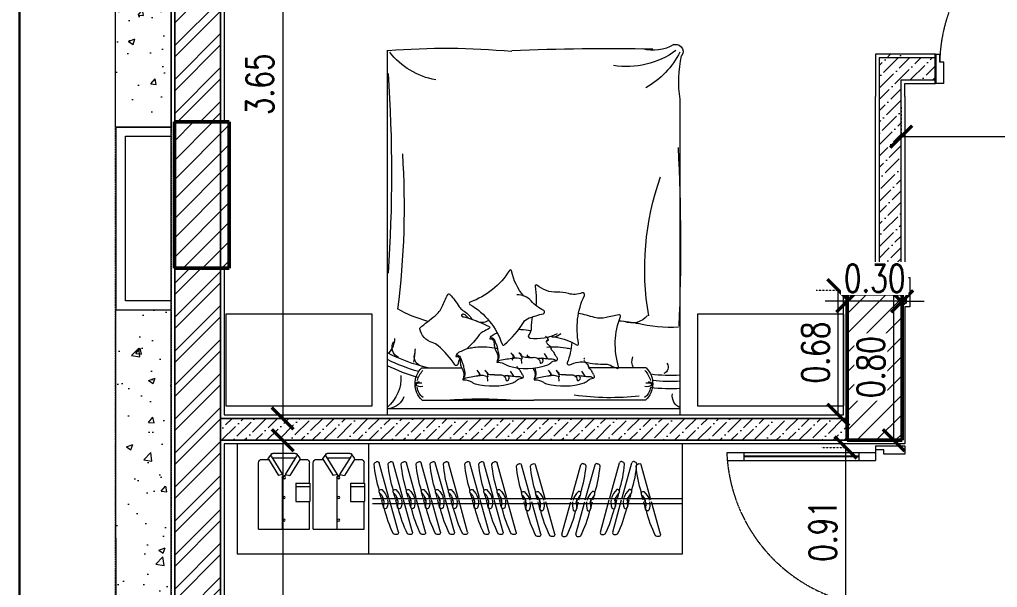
# Model space of a CAD drawing. Header units: metres. Extents: x 0 to 104350, y 982 to 43174.
# Drawn here: x 28555 to 33899, y 18371 to 21473 of the extents above; entities that cross this region are included whole.
import ezdxf
from ezdxf.xclip import XClip

# ---------------------------------------------------------------- set-up
doc = ezdxf.new("R2010")
doc.units = ezdxf.units.M
doc.header["$XCLIPFRAME"] = 2
doc.linetypes.add('DASHED2', pattern=[0.375, 0.25, -0.125])
doc.linetypes.add('DOT2', pattern=[0.125, 0, -0.125])
doc.layers.get('0').update_dxf_attribs({"lineweight": 30})
for name, color, linetype, lineweight in [('04-TYPE A-01-TYPICAL FLOOR$0$A-FURN', 8, 'Continuous', 0), ('A-ANNO-DIMS', 1, 'Continuous', 0), ('A-ANNO-HATCH', 9, 'Continuous', 9), ('A-CLNG-GRID', 2, 'Continuous', 5), ('A-DOOR', 1, 'Continuous', 5), ('A-DOOR-FRAM', 1, 'Continuous', 0), ('A-ELEV-BACK', 1, 'Continuous', 0), ('A-FLOR-OVHD', 1, 'DASHED2', 0), ('A-FURN', 8, 'Continuous', 0), ('A-WALL', 3, 'Continuous', 18), ('dimensions', 90, 'Continuous', 30), ('G-ANNO-HATCH', 8, 'Continuous', 0), ('HATCH', 8, 'Continuous', 0), ('S-COLS', 52, 'Continuous', 9)]:
    doc.layers.add(name, color=color, linetype=linetype, lineweight=lineweight)
doc.styles.add('Al-Jazi-text-100', font='romans.shx', dxfattribs={"width": 0.75, "height": 150})
doc.dimstyles.new('Al-Jazi-DIM 100', dxfattribs={"dimtxt": 150, "dimasz": 120, "dimexe": 0, "dimexo": 150, "dimgap": 50, "dimtad": 1, "dimlfac": 0.001, "dimzin": 1, "dimdsep": 46, "dimtxsty": 'Al-Jazi-text-100', "dimblk": 'ARCHTICK', "dimcen": 150, "dimclrd": 1, "dimclre": 256, "dimclrt": 2, "dimadec": 0, "dimazin": 0, "dimtfac": 1, "dimtix": 1, "dimtmove": 2, "dimatfit": 2, "dimfxl": 150, "dimtfill": 1, "dimtolj": 1, "dimlwd": 5, "dimlwe": 5, "dimarcsym": 0})
pattern_1 = [(45, (-163049.75, 35283.02), (-92.807765, 92.807765), []), (45, (-162987.88, 35283.02), (-92.807765, 92.807765), [])]
pattern_2 = [(45, (-163049.75, 35283.02), (23.201941, 85.073785), [109.375, -21.875, 0, -21.875])]
pattern_3 = [(50, (0, 0), (358.6301, -31.37607), [37.5, -412.5]), (355, (0, 0), (-69.3757, 376.0961), [30, -330]), (100.45144, (29.9, -2.6), (289.2544, 344.72), [31.8701, -350.5711]), (46.1842, (0, 100), (533.6207, -82.7596), [56.25, -618.75]), (96.63564, (44.47, 93.1), (467.331, 487.0593), [47.8052, -525.8569]), (351.18416, (0, 100), (467.331, 487.0593), [45, -495]), (21, (50, 75), (298.4535, -201.30945), [37.5, -412.5]), (326, (50, 75), (121.6577, 362.575), [30, -330]), (71.45144, (74.87, 58.22), (420.1112, 161.2656), [31.8701, -350.5711]), (37.5, (0, 0), (6.07993, 166.44693), [0, -326, 0, -335, 0, -331.25]), (7.5, (0, 0), (131.53477, 197.20586), [0, -191, 0, -318.5, 0, -126.25]), (327.5, (-111.5, 0), (266.91122, -11.27744), [0, -125, 0, -390, 0, -517.5]), (317.5, (-161.5, 0), (291.5931, 50.0525), [0, -162.5, 0, -259, 0, -367.5])]

# ---------------------------------------------------------------- blocks, each defined once
blk = doc.blocks.new('A$Cf898de4d')
for p, q in [((0, 0), (1600, 0)), ((1600, 0), (1600, -712.5)), ((0, -34.6), (1600, -34.6)), ((189.7, -79.1), (800, -79.1)), ((1410.3, -79.1), (800, -79.1)), ((544.9, -208.7), (546.3, -183.7)), ((690.1, -210), (672.4, -238.7)), ((934.3, -208.7), (935.8, -183.7)), ((1079.5, -210), (1061.8, -238.7)), ((187.1, -256.9), (404.6, -256.9)), ((1412.9, -256.9), (1101.2, -256.9)), ((731.1, -304.3), (732.5, -279.3)), ((876.2, -305.6), (858.5, -334.3)), ((1600, -712.5), (1600, -1723.3)), ((0, -786.8), (0, -1991))]:
    blk.add_line(p, q)
blk.add_lwpolyline([(0, 0), (0, -786.8)])
for points in [[(382.3, -320.7, 0.060098), (392.3, -310.7, 0.16247), (395, -303.2, -0.120018), (411, -243.5, 0.060072), (415.3, -232.8, 0.13107), (415.3, -206.1, 0.024415), (414.6, -204.2, -0.070398), (411.9, -191.7, -0.528689), (413.7, -190.3, 0.069388), (416.7, -190.8, 0.158233), (462.7, -176.8, -0.085461), (478.7, -169.4, -0.147196), (684.6, -174.7, -0.10985), (706.9, -188, 0.179095), (733.9, -199.4, 2.318897)], [(795.2, -254.2, -0.022869), (800.4, -243.5, 0.060072), (804.7, -232.8, 0.13107), (804.7, -206.1, 0.024415), (804.1, -204.2, -0.070398), (801.3, -191.7, -0.528689), (803.1, -190.3, 0.069388), (806.1, -190.8, 0.158233), (852.1, -176.8, -0.085461), (868.1, -169.4, -0.147196), (1074, -174.7, -0.10985), (1096.4, -188, 0.179095), (1123.3, -199.4, 2.318897)], [(380.7, -326.7, 0.274893), (400.8, -306.9, -0.051436), (408.7, -286, 0.086628), (414.4, -266.9, -0.040196), (419.9, -239.7, 0.184744), (416.6, -201.7, 2.554464)], [(412.4, -190.5, 0.117141), (428.3, -202.2, 0.025084), (503.4, -213.7, -0.033691)], [(488, -242.5, 0.198519), (502.3, -215, -0.826402), (505.6, -214.6, -0.095956), (506, -218, -0.242899), (497, -232, 17.523452)], [(584.7, -217.7, 0.083557), (551.2, -219.6, -0.203162), (531.7, -241.5, 0.208037), (548.7, -207.4, -0.124669), (494.4, -212.8, -0.965934)], [(609.6, -217.2, 0.46905), (647.4, -189.7, -0.420988), (651.7, -186, -0.857652), (653.5, -214.1, -0.548526)], [(636.5, -211.1, 0.099719), (653.5, -214.1, -0.102691)], [(652.8, -214.3, 0.010168), (683.5, -210.8, -0.033691), (714.4, -208.7, 0.220869), (735.9, -198.7, 0.288972)], [(801.8, -190.5, 0.117141), (817.7, -202.2, 0.025084), (892.8, -213.7, -0.033691)], [(805.6, -255.4, -0.023398), (809.3, -239.7, 0.184744), (806, -201.7, 2.554464)], [(877.4, -242.5, 0.198519), (891.7, -215, -0.826402), (895, -214.6, -0.095956), (895.4, -218, -0.242899), (886.4, -232, 17.523452)], [(974.1, -217.7, 0.083557), (940.6, -219.6, -0.203162), (921.1, -241.5, 0.208037), (938.2, -207.4, -0.124669), (883.9, -212.8, -0.965934)], [(999.1, -217.2, 0.46905), (1036.8, -189.7, -0.420988), (1041.1, -186, -0.857652), (1042.9, -214.1, -0.548526)], [(1025.9, -211.1, 0.099719), (1042.9, -214.1, -0.102691)], [(1042.3, -214.3, 0.010168), (1072.9, -210.8, -0.033691), (1103.8, -208.7, 0.220869), (1125.3, -198.7, 0.288972)], [(568.4, -416.3, 0.060098), (578.5, -406.3, 0.16247), (581.1, -398.8, -0.120018), (597.1, -339.1, 0.060072), (601.4, -328.4, 0.13107), (601.4, -301.8, 0.024415), (600.8, -299.8, -0.070398), (598, -287.4, -0.528689), (599.9, -285.9, 0.069388), (602.8, -286.4, 0.158233), (648.8, -272.4, -0.085461), (664.8, -265, -0.147196), (870.7, -270.3, -0.10985), (893.1, -283.6, 0.179095), (920, -295.1, 2.318897)], [(584.7, -217.7, 0.008229), (609.6, -217.2, -0.033691)], [(974.1, -217.7, 0.008229), (999.1, -217.2, -0.033691)], [(1007.8, -395.2, 0.069098), (982.7, -283.2, -0.658965), (994.3, -272.1, 0.049789), (1043.6, -287.5, 0.103757), (1078.2, -287.4, -0.055725), (1193.6, -275.8, 0.11866), (1218.1, -270.2, -0.016811), (1253.9, -253.9, -0.70791), (1263.4, -260.9, 0.16964), (1273.6, -536.9, -0.664036), (1264.5, -545.7, -0.023706), (1194.6, -530.7, 0.134834), (1131.5, -531.2, -0.012748), (1044.2, -553.6)], [(394.3, -307, -0.032543), (384, -274.8, 0.658965), (368.1, -272.2, -0.074753), (276.6, -376.4, -0.100988), (244.9, -393.7, 0.270711), (175.8, -468.7, 0.276825), (177.7, -474.4, 0.014937), (260.1, -540.5, -0.134834), (298.6, -590.5, 0.023706), (328.8, -655.3, 0.664036), (341.4, -657.2, 0.035987), (392.4, -589.1, -0.118631), (412.4, -569.9, 0.132738), (460.4, -521.3)], [(376.7, -327.8, -0.145733), (373.3, -320.1, -0.488583), (375.1, -318.3, 0.012138), (378.8, -318.7, 0.125673), (386.1, -317.4, 0.750706)], [(566.9, -422.3, 0.274893), (587, -402.5, -0.051436), (594.9, -381.6, 0.086628), (600.6, -362.5, -0.040196), (606, -335.3, 0.184744), (602.7, -297.3, 2.554464)], [(598.5, -286.1, 0.117141), (614.4, -297.8, 0.025084), (689.6, -309.3, -0.033691)], [(674.1, -338.1, 0.198519), (688.4, -310.6, -0.826402), (691.8, -310.2, -0.095956), (692.1, -313.6, -0.242899), (683.1, -327.7, 17.523452)], [(770.8, -313.3, 0.083557), (737.3, -315.2, -0.203162), (717.8, -337.1, 0.208037), (734.9, -303, -0.124669), (680.6, -308.4, -0.965934)], [(766.1, -327.8, -0.145733), (762.7, -320.1, -0.488583), (764.5, -318.3, 0.012138), (768.2, -318.7, 0.125673), (775.6, -317.4, 0.750706)], [(770.8, -313.3, 0.008229), (795.8, -312.8, -0.033691)], [(795.8, -312.8, 0.46905), (833.5, -285.3, -0.420988), (837.8, -281.7, -0.857652), (839.6, -309.7, -0.548526)], [(822.6, -306.7, 0.099719), (839.6, -309.7, -0.102691)], [(839, -309.9, 0.010168), (869.6, -306.4, -0.033691), (900.6, -304.3, 0.220869), (922, -294.3, 0.288972)], [(443, -527, -0.013884), (424.3, -545, -0.174178), (414.4, -549.1, -0.104076), (407.4, -548, -0.389829), (404.4, -542, -0.296089), (412.4, -535, 0.036701), (426.4, -532, 0.040547), (555.3, -482.7, 0.70791), (555.1, -470.8, 0.016811), (520.5, -452, -0.11866), (501.3, -435.9, 0.048791), (433.2, -360.4, -0.103757)], [(745.3, -648.4, 0.128392), (677.8, -785.3, -0.70791), (666.2, -787.9, 0.16964), (450.9, -615, -0.664036), (450.2, -602.3, 0.184649), (626.1, -385.1, -0.662242), (639.4, -383, -0.078539), (743.2, -504, 0.1736), (774.1, -528.6, 0.02159), (851.7, -551.6, -0.697276), (853.7, -569.3, 0.093019), (784.9, -621.3, -0.216632), (706.1, -655.2, 2.511293)], [(562.8, -423.5, -0.145733), (559.4, -415.7, -0.488583), (561.2, -413.9, 0.012138), (564.9, -414.3, 0.125673), (572.3, -413, 0.750706)], [(791, -534.3, -0.057807), (785, -474.6, 0.173425), (771.7, -435.5, -0.589988), (778.9, -418.3, -0.137312), (929.9, -443.1, -0.137312)], [(890.7, -428.3, -0.263265), (925.9, -430.1, 0.026108), (947.1, -442.1, -0.027613), (921.1, -423.5, 0.089259), (1033.6, -381.4, -0.662242), (1044.7, -389, 0.162037), (1076.1, -650.6, -0.676499), (1062.9, -664.9, 0.160513), (988.9, -661.3, -0.07473), (926.8, -668.7, 0.187721), (817, -707.8, -0.70791), (806.8, -701.7, 0.010003), (812.9, -634.9, 0.07079), (810.3, -597.3, -0.099539)]]:
    blk.add_lwpolyline(points, format="xyb")
for centre, radius, start, end in [((-131.8, -199.2), 205.1, 355.7254, 50.3695), ((-4.1, -134.2), 100.9, 21.2618, 80.7618), ((1627.1, -102.4), 70.4, 111.7599, 190.0533), ((273, -169.2), 122.7, 132.7625, 225.6072), ((239.2, -156.9), 76.6, 125.3131, 174.4628), ((507.2, 2303.9), 2390.5, 265.4722, 274.5278), ((1215.3, -1513.1), 1420.3, 83.5121, 97.8636), ((1360.8, -156.9), 76.6, 5.5372, 54.6869), ((1327, -169.2), 122.7, 314.3928, 47.2375), ((144.1, -164.4), 9.99, 314.8966, 45.1034), ((183.9, -203.2), 50.6, 78.8847, 130.2941), ((145.6, -164.1), 11.4, 302.5558, 60.5294), ((1416.1, -203.2), 50.6, 49.7059, 101.1153), ((1548.2, -1086.1), 944.8, 86.7441, 96.7638), ((1454.4, -164.1), 11.4, 119.4706, 237.4442), ((1455.9, -164.4), 9.99, 134.8966, 225.1034), ((429.9, -1139.2), 972.1, 105.6107, 116.2445), ((180.1, -121.9), 52.6, 236.8807, 278.5221), ((170.9, -159.4), 20.4, 200.8214, 282.851), ((285.4, -154.2), 126.8, 195.0275, 223.4176), ((736, -202.1), 3.37, 31.9702, 152.8183), ((720.5, -208.3), 20.5, 324.0381, 9.2357), ((727.9, -207.1), 12.9, 9.2357, 31.9702), ((1125.4, -202.1), 3.37, 31.9702, 152.8183), ((1109.9, -208.3), 20.5, 324.0381, 9.2357), ((1117.4, -207.1), 12.9, 9.2357, 31.9702), ((1314.6, -154.2), 126.8, 316.5824, 344.9725), ((1419.9, -121.9), 52.6, 261.4779, 303.1193), ((1429.1, -159.4), 20.4, 257.149, 339.1786), ((1548.2, -1126), 944.8, 86.7441, 96.0563), ((429.9, -1172.6), 972.1, 105.5094, 116.2445), ((429.9, -1172.6), 939.4, 102.896, 117.2333), ((199.6, -316.6), 53.8, 105.5894, 204.1658), ((732.1, -271.1), 24.9, 133.827, 162.6738), ((672.1, -208.6), 61.8, 313.827, 333.3824), ((829.6, -287.5), 114.4, 144.0381, 153.3824), ((1058.1, -251.3), 41.6, 312.636, 342.6738), ((1121.5, -271.1), 24.9, 133.827, 162.6738), ((1061.6, -208.6), 61.8, 313.827, 333.3824), ((1219, -287.5), 114.4, 144.0381, 153.3824), ((1398.7, -289.4), 63.1, 148.9549, 204.1316), ((1548.2, -1126), 912.1, 86.7441, 96.9097), ((1496.9, -259.1), 37.2, 324.6369, 69.2142), ((84.3, -367.2), 59.9, 114.2013, 212.3177), ((-574.5, -407.4), 726.6, 3.7494, 9.5763), ((696.8, -303.4), 13.8, 147.9187, 228.0377), ((698.6, -297.5), 15.8, 202.3673, 219.5821), ((690.3, -304.3), 5.05, 219.5821, 264.4775), ((604, -273.6), 96.6, 328.859, 335.7901), ((689.6, -312.1), 2.75, 335.7901, 84.4775), ((1015.8, -383.1), 114.4, 144.0381, 153.3824), ((922.2, -297.7), 3.37, 31.9702, 152.8183), ((906.6, -303.9), 20.5, 324.0381, 9.2357), ((914.1, -302.7), 12.9, 9.2357, 31.9702), ((1088, -297.5), 15.8, 202.3673, 219.5821), ((1133, -332.7), 69, 132.636, 147.9187), ((1079.8, -304.3), 5.05, 219.5821, 264.4775), ((-77.4, -416.8), 115.5, 0.2961, 42.6178), ((415.7, -301.7), 47, 213.846, 245.7872), ((1533.9, 2184.9), 2773.4, 245.7872, 246.4431), ((468.5, -258.8), 107.5, 246.4431, 260.5797), ((533.2, 131.4), 503.1, 260.5797, 264.0962), ((520.1, 4.4), 375.4, 264.0962, 271.2594), ((519.5, 31.4), 402.4, 271.2594, 279.376), ((459.2, 396.8), 772.7, 279.376, 280.5413), ((660.6, -307.8), 30.4, 305.0458, 328.859), ((909.5, 4.4), 375.4, 264.0962, 271.2594), ((854.8, -346.9), 41.6, 312.636, 342.6738), ((918.3, -366.7), 24.9, 133.827, 162.6738), ((858.3, -304.2), 61.8, 313.827, 333.3824), ((908.9, 31.4), 402.4, 271.2594, 279.376), ((848.6, 396.8), 772.7, 279.376, 281.5608), ((601.9, -397.3), 47, 213.846, 245.7872), ((846.8, -403.4), 30.4, 305.0458, 328.859), ((883, -399), 13.8, 147.9187, 228.0377), ((884.8, -393.1), 15.8, 202.3673, 219.5821), ((929.7, -428.3), 69, 132.636, 147.9187), ((876.5, -399.9), 5.05, 219.5821, 264.4775), ((790.1, -369.2), 96.6, 328.859, 335.7901), ((875.7, -407.7), 2.75, 335.7901, 84.4775), ((1720, 2089.3), 2773.4, 245.7872, 246.1682), ((705.6, -64.2), 402.4, 271.2594, 279.376), ((645.3, 301.2), 772.7, 279.376, 280.2851), ((1548.2, -1228.3), 752.1, 86.7441, 104.2246), ((429.9, -1260.5), 779.4, 105.5812, 118.7864), ((516.2, -565.7), 61.8, 58.0733, 121.4108), ((985.4, 1920.1), 2449.5, 276.5334, 279.1012), ((1336.5, -609.7), 108.5, 38.8684, 112.6225), ((-8870.5, -923.7), 10472.2, 357.06508, 2.41219), ((-4290.8, -1138.7), 4381.5, 356.2563, 7.3604), ((2904.4, -796.2), 1498.7, 170.1264, 199.6169), ((-8188.3, -1318.4), 8210, 356.1882, 3.8118), ((2186.3, -1823), 594.7, 170.3429, 193.3596), ((1190.4, -2184.8), 455.7, 26.5563, 60.9183), ((330.5, -2225.1), 401.3, 99.6401, 142.5206), ((1308.1, -2353.6), 451.9, 53.5585, 99.3451), ((1575.6, -1983.6), 39.6, 241.078, 35.8105), ((317.2, 1812.8), 3815.1, 265.2836, 275.4392), ((1194.1, 9758.2), 11758.9, 267.48867, 271.24451), ((1453.3, -2207.9), 217.2, 59.0443, 105.8485)]:
    blk.add_arc(centre, radius, start, end)
blk = doc.blocks.new('A$C5d208158')
at = {"layer": '04-TYPE A-01-TYPICAL FLOOR$0$A-FURN'}
blk.add_blockref('A$Cf898de4d', (-800, 0), dxfattribs=at)
blk = doc.blocks.new('Suite layout 2$0$A$C62D367FD')
at = {"color": 0}
for p, q in [((52.1, 200.3), (105.2, 391.5)), ((117.9, 398.7), (119.4, 398.2)), ((0.4, 14), (49.2, 190)), ((79.3, 184.9), (84.6, 203.9)), ((81.2, 184.4), (79.3, 184.9)), ((81.2, 184.4), (86.5, 203.4)), ((86.5, 203.4), (84.6, 203.9)), ((7.5, 1.3), (9.1, 0.9))]:
    blk.add_line(p, q, dxfattribs=at)
for centre, radius, start, end in [((-561.5, 448.4), 697.4, 342.6919, 354.8202), ((115.1, 388.7), 10.3, 74.4857, 164.4857), ((114.9, 379.6), 19.2, 17.8829, 76.3477), ((153.8, 173.6), 95.9, 130.8468, 163.9483), ((174.4, 161.1), 98.1, 136.6612, 154.524), ((95, 236.6), 10.3, 341.2987, 112.8141), ((-2571.3, 1060.3), 2800.9, 342.1187, 342.8281), ((154.2, 175.3), 95.9, 171.2136, 198.1246), ((178.4, 175.4), 98.1, 174.4474, 192.3103), ((-2638, 820.1), 2800.9, 346.1433, 346.9977), ((-557, 292.4), 651.4, 333.7916, 346.7296), ((71.4, 151.5), 10.3, 216.1573, 347.6727), ((10.3, 11.2), 10.3, 164.4857, 254.4857), ((14.8, 19.2), 19.2, 252.6238, 311.0885)]:
    blk.add_arc(centre, radius, start, end, dxfattribs=at)
blk = doc.blocks.new('Suite layout 2$0$sh')
at = {"color": 0}
for p, q in [((181012, 51157.8), (181305.9, 51157.8)), ((181012, 51157.8), (181012, 50774.5)), ((181148.1, 50856.4), (181148.1, 51158.7)), ((181305.9, 51157.8), (181305.9, 50997.2)), ((181226.8, 50891.1), (181226.8, 50997.2)), ((181226.8, 50997.2), (181308.1, 50997.2)), ((181308.1, 50891.1), (181308.1, 50997.2)), ((181226.8, 50911.6), (181308.1, 50911.6)), ((181226.8, 50891.1), (181308.1, 50891.1)), ((181305.9, 50891.1), (181305.9, 50774.5)), ((181068.7, 50754.4), (181127, 50848.4)), ((181152.9, 50842.8), (181086.7, 50736.6)), ((181152.9, 50842.8), (181127, 50848.4)), ((181152.9, 50843.7), (181152.9, 50849.6)), ((181152.9, 50842.8), (181152.9, 50843.7)), ((181158.8, 50847.7), (181166.7, 50847.7)), ((181166.7, 50842.8), (181192.6, 50848.4)), ((181166.7, 50843.7), (181166.7, 50847.7)), ((181166.7, 50842.8), (181166.7, 50843.7)), ((181166.7, 50842.8), (181233.2, 50736.4)), ((181250.7, 50754.9), (181192.6, 50848.4)), ((181031.6, 50754.9), (181069, 50754.9)), ((181086.9, 50723.1), (181068.3, 50747.3)), ((181226.1, 50747.7), (181093.5, 50747.6)), ((181223.1, 50720.2), (181093.8, 50720.2)), ((181231, 50723.1), (181249.5, 50747.3)), ((181250.7, 50754.9), (181286.3, 50754.9))]:
    blk.add_line(p, q, dxfattribs=at)
for centre in [(181159.5, 51105.5), (181159.5, 50974.9), (181160.3, 50859.9)]:
    blk.add_circle(centre, 6.49, dxfattribs=at)
for centre, radius, start, end in [((181158.8, 50857.5), 9.79, 180, 270), ((181031.6, 50774.5), 19.6, 180, 270), ((181071.9, 50750.7), 4.9, 130.9438, 224.086), ((181093.8, 50730), 9.79, 137.1921, 270), ((181223.3, 50731.3), 11.1, 268.9717, 27.1306), ((181242.4, 50752.2), 8.65, 325.1405, 17.7808), ((181286.3, 50774.5), 19.6, 270, 0)]:
    blk.add_arc(centre, radius, start, end, dxfattribs=at)
blk = doc.blocks.new('hjnhgfhgn')
at = {"layer": 'A-FLOR-OVHD'}
blk.add_lwpolyline([(101258.6, -22508.8), (101258.6, -20378.8), (97631.8, -20378.6), (97631.8, -11761.8), (99489.7, -11762.1), (99489.7, -9248.8), (101865.4, -9248.8), (101865.4, -9548.8), (99789.7, -9548.8), (99789.7, -12068.8), (97935.6, -12068.8), (97935.6, -14397.7), (97935.6, -20078.8), (101258.6, -20078.8), (101258.6, -22838.8)], dxfattribs=at)
blk = doc.blocks.new('B GF')
at = {"layer": 'A-ANNO-HATCH', "true_color": 0x939598}
h = blk.add_hatch(dxfattribs=at)
h.set_pattern_fill('AR-CONC', color=252, scale=50)
h.set_pattern_definition(pattern_3)
h.paths.add_polyline_path([(145184.2, -14397.7), (144879.8, -14397.7), (144879.8, -11762.1), (147038.3, -11762.1), (147038.3, -11860.8), (147038.3, -12068.8), (145184.2, -12068.8)])
h = blk.add_hatch(dxfattribs=at)
h.set_pattern_fill('AR-CONC', color=252, scale=50)
h.set_pattern_definition(pattern_3)
h.paths.add_polyline_path([(145184.2, -15397.7), (144879.8, -15397.7), (144879.8, -20378.8), (147507.2, -20378.8), (147507.2, -20078.8), (145184.2, -20078.8)])
at = {"layer": 'A-ELEV-BACK'}
for points in [[(145184.2, -14397.7), (144879.8, -14397.7), (144879.8, -11762.1), (147038.3, -11762.1), (147038.3, -11860.8), (147038.3, -11860.8), (147038.3, -12068.8), (145184.2, -12068.8)], [(145184.2, -15397.7), (144879.8, -15397.7), (144884.2, -20378.8), (147511.7, -20378.8), (147507.2, -20078.8), (145184.2, -20078.8)]]:
    blk.add_lwpolyline(points, close=True, dxfattribs=at)
blk = doc.blocks.new('gfbgg')
at = {"layer": 'A-ELEV-BACK'}
for points in [[(97935.6, -15397.7), (97635.6, -15397.7), (97635.6, -14397.7), (97935.6, -14397.7)], [(97935.6, -15347.7), (97685.6, -15347.7), (97685.6, -14447.7), (97935.6, -14447.7)]]:
    blk.add_lwpolyline(points, dxfattribs=at)
blk = doc.blocks.new('M_Concrete-Rectangular-Column - C4-300_800-V3-0-6-4th floor columns')
at = {"layer": 'S-COLS'}
h = blk.add_hatch(dxfattribs=at)
h.set_pattern_fill('FP_6', color=256, style=0, pattern_type=2)
h.set_pattern_definition([(224.998, (-12.304, 7.91), (0.05303116, -0.05303486), [])])
h.paths.add_polyline_path([(0.15, 0.4), (-0.15, 0.4), (-0.15, -0.4), (0.15, -0.4)])
at = {"layer": 'S-COLS', "lineweight": 50}
for p, q in [((0.15, 0.4), (-0.15, 0.4)), ((-0.15, 0.4), (-0.15, -0.4)), ((0.15, -0.4), (0.15, 0.4)), ((-0.15, -0.4), (0.15, -0.4))]:
    blk.add_line(p, q, dxfattribs=at)
blk = doc.blocks.new('Typical')
at = {"layer": 'S-COLS'}
h = blk.add_hatch(dxfattribs=at)
h.set_pattern_fill('FP_1', color=256, scale=1000, style=0, pattern_type=2)
h.set_pattern_definition([(45, (116748.97, -54336.016), (-53.033, 53.033), [])])
h.paths.add_polyline_path([(100917.6, -45886.8), (100917.6, -45086.8), (100617.6, -45086.8), (100617.6, -45886.8)])
at = {"layer": 'S-COLS', "lineweight": 50}
for p, q in [((100617.6, -45086.8), (100617.6, -45886.8)), ((100917.6, -45086.8), (100617.6, -45086.8)), ((100917.6, -45886.8), (100917.6, -45086.8)), ((100617.6, -45886.8), (100917.6, -45886.8))]:
    blk.add_line(p, q, dxfattribs=at)
at = {"layer": 'S-COLS', "xscale": 999.9999999999998, "yscale": 999.9999999999998, "zscale": 999.9999999999998, "rotation": 180.0015117554208}
blk.add_blockref('M_Concrete-Rectangular-Column - C4-300_800-V3-0-6-4th floor columns', (104445.2, -46426.4), dxfattribs=at)
blk = doc.blocks.new('_ArchTick')
at = {"color": 0, "linetype": 'ByBlock', "const_width": 0.15}
blk.add_lwpolyline([(-0.5, -0.5), (0.5, 0.5)], dxfattribs=at)
blk = doc.blocks.new('*D352')
at = {"layer": 'A-ANNO-DIMS', "linetype": 'DOT2', "lineweight": 5, "transparency": 16777216}
for p, q in [((29853.1, 22944.2), (29992.7, 22944.2)), ((29853.1, 19294.2), (29992.7, 19294.2))]:
    blk.add_line(p, q, dxfattribs=at)
at = {"layer": 'A-ANNO-DIMS', "color": 1, "lineweight": 5, "transparency": 16777216}
blk.add_line((29992.7, 22944.2), (29992.7, 19294.2), dxfattribs=at)
at = {"layer": 'Defpoints', "color": 0, "transparency": 16777216}
for p in [(29703.1, 22944.2), (29703.1, 19294.2), (29992.7, 19294.2)]:
    blk.add_point(p, dxfattribs=at)
at = {"layer": 'A-ANNO-DIMS', "color": 1, "lineweight": 5, "transparency": 16777216, "xscale": 120, "yscale": 120, "zscale": 120}
for p, rotation in [((29992.7, 22944.2), 90), ((29992.7, 19294.2), 270)]:
    blk.add_blockref('_ArchTick', p, dxfattribs=dict(at, rotation=rotation))
at = {"layer": 'A-ANNO-DIMS', "color": 2, "transparency": 16777216, "insert": (29867.7, 21119.2), "char_height": 150, "attachment_point": 5, "rotation": 90, "style": 'Al-Jazi-text-100', "bg_fill": 3, "box_fill_scale": 1.1, "bg_fill_color": 256, "bg_fill_true_color": 13158600, "bg_fill_transparency": 0}
blk.add_mtext('\\A1;3.65', dxfattribs=at)
blk = doc.blocks.new('*D353')
at = {"layer": 'A-ANNO-DIMS', "linetype": 'DOT2', "lineweight": 5, "transparency": 16777216}
for p, q in [((29803.1, 19174.2), (29992.7, 19174.2)), ((30053.1, 15474.2), (29992.7, 15474.2))]:
    blk.add_line(p, q, dxfattribs=at)
at = {"layer": 'A-ANNO-DIMS', "color": 1, "lineweight": 5, "transparency": 16777216}
blk.add_line((29992.7, 19174.2), (29992.7, 15474.2), dxfattribs=at)
at = {"layer": 'Defpoints', "color": 0, "transparency": 16777216}
for p in [(29653.1, 19174.2), (29992.7, 15474.2), (30203.1, 15474.2)]:
    blk.add_point(p, dxfattribs=at)
at = {"layer": 'A-ANNO-DIMS', "color": 1, "lineweight": 5, "transparency": 16777216, "xscale": 120, "yscale": 120, "zscale": 120}
for p, rotation in [((29992.7, 19174.2), 90), ((29992.7, 15474.2), 270)]:
    blk.add_blockref('_ArchTick', p, dxfattribs=dict(at, rotation=rotation))
at = {"layer": 'A-ANNO-DIMS', "color": 2, "transparency": 16777216, "insert": (29867.7, 17324.2), "char_height": 150, "attachment_point": 5, "rotation": 90, "style": 'Al-Jazi-text-100', "bg_fill": 3, "box_fill_scale": 1.1, "bg_fill_color": 256, "bg_fill_true_color": 13158600, "bg_fill_transparency": 0}
blk.add_mtext('\\A1;3.70', dxfattribs=at)
blk = doc.blocks.new('*D366')
at = {"layer": 'A-ANNO-DIMS', "linetype": 'DOT2', "lineweight": 5, "transparency": 16777216}
for p, q in [((33373.1, 20994.2), (33373.1, 20833.7)), ((36938.7, 20994.2), (36938.7, 20833.7))]:
    blk.add_line(p, q, dxfattribs=at)
at = {"layer": 'A-ANNO-DIMS', "color": 1, "lineweight": 5, "transparency": 16777216}
blk.add_line((33373.1, 20833.7), (36938.7, 20833.7), dxfattribs=at)
at = {"layer": 'Defpoints', "color": 0, "transparency": 16777216}
for p in [(33373.1, 21144.2), (36938.7, 21144.2), (36938.7, 20833.7)]:
    blk.add_point(p, dxfattribs=at)
at = {"layer": 'A-ANNO-DIMS', "color": 1, "lineweight": 5, "transparency": 16777216, "xscale": 120, "yscale": 120, "zscale": 120, "rotation": 180}
blk.add_blockref('_ArchTick', (33373.1, 20833.7), dxfattribs=at)
at = {"layer": 'A-ANNO-DIMS', "color": 1, "lineweight": 5, "transparency": 16777216, "xscale": 120, "yscale": 120, "zscale": 120}
blk.add_blockref('_ArchTick', (36938.7, 20833.7), dxfattribs=at)
at = {"layer": 'A-ANNO-DIMS', "color": 2, "transparency": 16777216, "insert": (35155.9, 20958.7), "char_height": 150, "attachment_point": 5, "style": 'Al-Jazi-text-100', "bg_fill": 3, "box_fill_scale": 1.1, "bg_fill_color": 256, "bg_fill_true_color": 13158600, "bg_fill_transparency": 0}
blk.add_mtext('\\A1;3.57', dxfattribs=at)
blk = doc.blocks.new('*D379')
at = {"layer": 'A-ANNO-DIMS', "linetype": 'DOT2', "lineweight": 5, "transparency": 16777216}
for p, q in [((32908.4, 19994.2), (33029.8, 19994.2)), ((32908.4, 19314.2), (33029.8, 19314.2))]:
    blk.add_line(p, q, dxfattribs=at)
at = {"layer": 'A-ANNO-DIMS', "color": 1, "lineweight": 5, "transparency": 16777216}
blk.add_line((33029.8, 19314.2), (33029.8, 19994.2), dxfattribs=at)
at = {"layer": 'Defpoints', "color": 0, "transparency": 16777216}
for p in [(33029.8, 19994.2), (33058.4, 19994.2), (33058.4, 19314.2)]:
    blk.add_point(p, dxfattribs=at)
at = {"layer": 'A-ANNO-DIMS', "color": 1, "lineweight": 5, "transparency": 16777216, "xscale": 120, "yscale": 120, "zscale": 120}
for p, rotation in [((33029.8, 19994.2), 90), ((33029.8, 19314.2), 270)]:
    blk.add_blockref('_ArchTick', p, dxfattribs=dict(at, rotation=rotation))
at = {"layer": 'A-ANNO-DIMS', "color": 2, "transparency": 16777216, "insert": (32904.8, 19654.2), "char_height": 150, "attachment_point": 5, "rotation": 90, "style": 'Al-Jazi-text-100', "bg_fill": 3, "box_fill_scale": 1.1, "bg_fill_color": 256, "bg_fill_true_color": 13158600, "bg_fill_transparency": 0}
blk.add_mtext('\\A1;0.68', dxfattribs=at)
blk = doc.blocks.new('*D380')
at = {"layer": 'A-ANNO-DIMS', "linetype": 'DOT2', "lineweight": 5, "transparency": 16777216}
for p, q in [((33228.5, 19974.2), (33332.5, 19974.2)), ((33228.5, 19174.2), (33332.5, 19174.2))]:
    blk.add_line(p, q, dxfattribs=at)
at = {"layer": 'A-ANNO-DIMS', "color": 1, "lineweight": 5, "transparency": 16777216}
blk.add_line((33332.5, 19174.2), (33332.5, 19974.2), dxfattribs=at)
at = {"layer": 'Defpoints', "color": 0, "transparency": 16777216}
for p in [(33332.5, 19974.2), (33378.5, 19974.2), (33378.5, 19174.2)]:
    blk.add_point(p, dxfattribs=at)
at = {"layer": 'A-ANNO-DIMS', "color": 1, "lineweight": 5, "transparency": 16777216, "xscale": 120, "yscale": 120, "zscale": 120}
for p, rotation in [((33332.5, 19974.2), 90), ((33332.5, 19174.2), 270)]:
    blk.add_blockref('_ArchTick', p, dxfattribs=dict(at, rotation=rotation))
at = {"layer": 'A-ANNO-DIMS', "color": 2, "transparency": 16777216, "insert": (33207.5, 19574.2), "char_height": 150, "attachment_point": 5, "rotation": 90, "style": 'Al-Jazi-text-100', "bg_fill": 3, "box_fill_scale": 1.1, "bg_fill_color": 256, "bg_fill_true_color": 13158600, "bg_fill_transparency": 0}
blk.add_mtext('\\A1;0.80', dxfattribs=at)
blk = doc.blocks.new('*D381')
at = {"layer": 'A-ANNO-DIMS', "color": 1, "lineweight": 5, "transparency": 16777216}
for p, q in [((33078.5, 19933.8), (32958.5, 19933.8)), ((33378.5, 19933.8), (33078.5, 19933.8)), ((33378.5, 19933.8), (33498.5, 19933.8))]:
    blk.add_line(p, q, dxfattribs=at)
at = {"layer": 'A-ANNO-DIMS', "linetype": 'DOT2', "lineweight": 5, "transparency": 16777216}
for p, q in [((33078.5, 19824.2), (33078.5, 19933.8)), ((33378.5, 19824.2), (33378.5, 19933.8))]:
    blk.add_line(p, q, dxfattribs=at)
at = {"layer": 'Defpoints', "color": 0, "transparency": 16777216}
blk.add_point((33078.5, 19933.8), dxfattribs=at)
at = {"layer": 'A-ANNO-DIMS', "color": 1, "lineweight": 5, "transparency": 16777216, "xscale": 120, "yscale": 120, "zscale": 120}
blk.add_blockref('_ArchTick', (33078.5, 19933.8), dxfattribs=at)
at = {"layer": 'A-ANNO-DIMS', "color": 1, "lineweight": 5, "transparency": 16777216, "xscale": 120, "yscale": 120, "zscale": 120, "rotation": 180}
blk.add_blockref('_ArchTick', (33378.5, 19933.8), dxfattribs=at)
at = {"layer": 'A-ANNO-DIMS', "color": 2, "transparency": 16777216, "insert": (33228.5, 20058.8), "char_height": 150, "attachment_point": 5, "style": 'Al-Jazi-text-100', "bg_fill": 3, "box_fill_scale": 1.1, "bg_fill_color": 256, "bg_fill_true_color": 13158600, "bg_fill_transparency": 0}
blk.add_mtext('\\A1;0.30', dxfattribs=at)
at = {"layer": 'Defpoints', "color": 0, "transparency": 16777216}
for p in [(33078.5, 19974.2), (33378.5, 19974.2)]:
    blk.add_point(p, dxfattribs=at)
blk = doc.blocks.new('*D382')
at = {"layer": 'A-ANNO-DIMS', "linetype": 'DOT2', "lineweight": 5, "transparency": 16777216}
for p, q in [((32937.9, 19134.2), (33069.8, 19134.2)), ((32937.9, 18224.2), (33069.8, 18224.2))]:
    blk.add_line(p, q, dxfattribs=at)
at = {"layer": 'A-ANNO-DIMS', "color": 1, "lineweight": 5, "transparency": 16777216}
blk.add_line((33069.8, 19134.2), (33069.8, 18224.2), dxfattribs=at)
at = {"layer": 'Defpoints', "color": 0, "transparency": 16777216}
for p in [(33087.9, 19134.2), (33069.8, 18224.2), (33087.9, 18224.2)]:
    blk.add_point(p, dxfattribs=at)
at = {"layer": 'A-ANNO-DIMS', "color": 1, "lineweight": 5, "transparency": 16777216, "xscale": 120, "yscale": 120, "zscale": 120}
for p, rotation in [((33069.8, 19134.2), 90), ((33069.8, 18224.2), 270)]:
    blk.add_blockref('_ArchTick', p, dxfattribs=dict(at, rotation=rotation))
at = {"layer": 'A-ANNO-DIMS', "color": 2, "transparency": 16777216, "insert": (32944.8, 18679.2), "char_height": 150, "attachment_point": 5, "rotation": 90, "style": 'Al-Jazi-text-100', "bg_fill": 3, "box_fill_scale": 1.1, "bg_fill_color": 256, "bg_fill_true_color": 13158600, "bg_fill_transparency": 0}
blk.add_mtext('\\A1;0.91', dxfattribs=at)
blk = doc.blocks.new('*U118')
for p, q in [((-5314.1, 135750.6), (-5249.2, 135754.1)), ((-5251.2, 134852.7), (-5299.1, 135751.4)), ((-5201.2, 134855.4), (-5249.2, 135754.1)), ((-5243.9, 135654.2), (-5293.8, 135651.6)), ((-5271.3, 135652.8), (-5234.1, 134955.1)), ((-5266.3, 135653), (-5229.1, 134955.4)), ((-5206.6, 134956.6), (-5256.6, 134953.9)), ((-5201.2, 134855.4), (-5251.2, 134852.7))]:
    blk.add_line(p, q)
at = {"linetype": 'DASHED2'}
blk.add_arc((-5341.8, 135819.4), 974.2, 278.29264, 1.87026, dxfattribs=at)
at = {"layer": 'A-DOOR-FRAM'}
for p, q in [((-4399.9, 135977.4), (-4349.9, 135980.1)), ((-4349.9, 135980.1), (-4340.5, 135802.6)), ((-5348.5, 135926.8), (-5298.6, 135929.5)), ((-5339, 135749.3), (-5348.5, 135926.8)), ((-4340.5, 135802.6), (-4365.4, 135801.2)), ((-5339, 135749.3), (-5314.1, 135750.6))]:
    blk.add_line(p, q, dxfattribs=at)
for points in [[(-4399.9, 135977.4), (-4393.1, 135849.8), (-4368.1, 135851.2), (-4365.4, 135801.2)], [(-5298.6, 135929.5), (-5291.8, 135801.9), (-5316.7, 135800.6), (-5314.1, 135750.6)]]:
    blk.add_lwpolyline(points, dxfattribs=at)

msp = doc.modelspace()

# ---------------------------------------------------------------- hatches: boundary and pattern name
at = {"layer": 'G-ANNO-HATCH'}
h = msp.add_hatch(dxfattribs=at)
h.set_pattern_fill('ANSI36', color=256, scale=350)
h.set_pattern_definition(pattern_2)
h.paths.add_polyline_path([(33253.093, 22924.173), (33373.093, 22924.173), (33373.093, 23732.311), (33253.093, 23732.311), (33253.093, 23064.173), (31507.196, 23064.173), (31507.196, 22944.173), (33253.093, 22944.173)])
h.paths.add_polyline_path([(33561.343, 21144.173), (33561.343, 21264.173), (33373.093, 21264.173), (33373.093, 21284.173), (33253.093, 21284.173), (33253.093, 20132.107), (33373.093, 20132.107), (33373.093, 21144.173)])
h.paths.add_polyline_path([(35454.121, 21144.173), (35454.121, 21264.173), (34461.338, 21264.173), (34461.338, 21144.173)])
h = msp.add_hatch(dxfattribs=at)
h.set_pattern_fill('ANSI32', color=256, scale=350)
h.set_pattern_definition(pattern_1)
h.paths.add_polyline_path([(29653.093, 18914.227), (29653.093, 23194.173), (29403.093, 23194.173), (29403.093, 20913.809), (29653.093, 20913.809)])
h = msp.add_hatch(dxfattribs=at)
h.set_pattern_fill('ANSI32', color=256, scale=350)
h.set_pattern_definition(pattern_1)
h.paths.add_polyline_path([(29653.093, 20113.809), (29403.093, 20113.809), (29403.093, 17826.838), (29653.093, 17826.838)])
h = msp.add_hatch(dxfattribs=at)
h.set_pattern_fill('ANSI36', color=256, scale=350)
h.set_pattern_definition(pattern_2)
h.paths.add_polyline_path([(33373.093, 20132.107), (33253.093, 20132.107), (33253.093, 19974.174), (33378.431, 19974.174), (33378.431, 19924.173), (33401.338, 19924.173), (33401.338, 20044.173), (33373.093, 20044.173)])
h = msp.add_hatch(dxfattribs=at)
h.set_pattern_fill('ANSI36', color=256, scale=350)
h.set_pattern_definition(pattern_2)
h.paths.add_polyline_path([(33078.431, 19294.173), (29653.093, 19294.173), (29653.093, 19174.173), (33078.431, 19174.173)])

# ---------------------------------------------------------------- linework, layer by layer
msp.add_lwpolyline([(28554.582, 14508.598), (44882.692, 14508.598), (44882.692, 26618.05), (28554.582, 26618.05)], close=True)
at = {"layer": 'A-CLNG-GRID'}
for p, q in [((29383.093, 17806.838), (29383.093, 23214.173)), ((29673.093, 22924.173), (29673.093, 20913.809)), ((33233.093, 21284.173), (33233.093, 21052.101)), ((33561.343, 21284.173), (33233.093, 21284.173)), ((33393.093, 21052.101), (33393.093, 21124.173)), ((33393.093, 21124.173), (33561.343, 21124.173)), ((33233.093, 19994.174), (33233.093, 21052.101)), ((33393.093, 21052.101), (33393.093, 20064.173)), ((29673.093, 20113.809), (29673.093, 19314.173)), ((33393.093, 20064.173), (33421.338, 20064.173)), ((33421.338, 20064.173), (33421.338, 19904.173)), ((33058.431, 19314.173), (33058.431, 19994.174)), ((33058.431, 19994.174), (33233.093, 19994.174)), ((33421.338, 19904.173), (33393.093, 19904.173)), ((33393.093, 19904.173), (33393.093, 19154.173)), ((29673.093, 19314.173), (33058.431, 19314.173)), ((33393.093, 19154.173), (29673.093, 19154.173)), ((29673.093, 19154.173), (29673.093, 18834.227)), ((29673.093, 18834.227), (29673.093, 18834.227)), ((29673.093, 18834.227), (29673.093, 17994.227))]:
    msp.add_line(p, q, dxfattribs=at)
at = {"layer": 'A-FURN'}
for p, q in [((32177.437, 18854.176), (30482.805, 18854.137)), ((32177.437, 18827.654), (30482.805, 18827.632))]:
    msp.add_line(p, q, dxfattribs=at)
msp.add_lwpolyline([(32177.437, 18554.173), (32177.437, 19154.173), (29744.523, 19154.173), (29744.523, 18554.173)], close=True, dxfattribs=at)
msp.add_lwpolyline([(30462.805, 18554.173), (30462.805, 19154.173)], dxfattribs=at)
at = {"layer": 'A-WALL'}
msp.add_line((33373.093, 19174.173), (33253.093, 19174.173), dxfattribs=at)
for points in [[(29653.093, 20113.809), (29653.093, 19294.173), (33078.431, 19294.173), (33078.431, 19974.174), (33253.093, 19974.174), (33253.093, 20132.107), (33373.093, 20132.107), (33373.093, 20044.173), (33401.338, 20044.173), (33401.338, 19924.173), (33373.093, 19924.173), (33373.093, 19174.173), (29653.093, 19174.173), (29653.093, 18814.227), (29653.093, 18814.227), (29653.093, 18014.227), (29653.093, 18014.227), (29653.093, 17826.838), (29403.093, 17826.838), (29403.093, 23194.173)], [(29653.093, 22944.173), (29653.093, 20913.809)], [(33253.176, 21263.687), (33253.093, 20132.107), (33373.093, 20132.107), (33373.093, 21144.173), (33561.343, 21144.173)], [(33561.343, 21264.173), (33373.093, 21264.173), (33373.093, 21264.173)]]:
    msp.add_lwpolyline(points, dxfattribs=at)
at = {"layer": 'HATCH'}
for points in [[(29653.093, 18914.227), (29653.093, 23194.173), (29403.093, 23194.173), (29403.093, 20913.809), (29653.093, 20913.809)], [(29653.093, 20113.809), (29403.093, 20113.809), (29403.093, 17826.838), (29653.093, 17826.838)], [(33373.093, 20132.107), (33253.093, 20132.107), (33253.093, 19974.174), (33378.431, 19974.174), (33378.431, 19924.173), (33401.338, 19924.173), (33401.338, 20044.173), (33373.093, 20044.173), (33373.093, 20132.107)], [(33078.431, 19294.173), (29653.093, 19294.173), (29653.093, 19174.173), (33078.431, 19174.173), (33078.431, 19294.173)]]:
    msp.add_lwpolyline(points, close=True, dxfattribs=at)
for points in [[(33561.343, 21264.173), (33373.093, 21264.173), (33253.093, 21263.687)], [(33253.176, 21263.687), (33253.093, 20132.107), (33373.093, 20132.107), (33373.093, 21144.173), (33561.343, 21144.173)]]:
    msp.add_lwpolyline(points, dxfattribs=at)

# ---------------------------------------------------------------- block references
ref = msp.add_blockref('Typical', (-71216.773, 66000.567))
XClip(ref).set_block_clipping_path([(99771.3550347491, -51491.9684601382), (116099.4655573423, -39382.5165601852)])
at = {"layer": 'A-ELEV-BACK', "color": 4}
ref = msp.add_blockref('hjnhgfhgn', (-68552.525, 35283.021), dxfattribs=at)
XClip(ref).set_block_clipping_path([(97107.1068899558, -20774.4229380071), (113435.217412549, -8664.9710380541)])
at = {"layer": 'A-ELEV-BACK'}
ref = msp.add_blockref('gfbgg', (-68552.525, 35283.021), dxfattribs=at)
XClip(ref).set_block_clipping_path([(97107.1068899558, -20774.4229380071), (113435.217412549, -8664.9710380541)])
at = {"layer": 'A-FLOR-OVHD'}
ref = msp.add_blockref('B GF', (-115801.138, 35283.021), dxfattribs=at)
XClip(ref).set_block_clipping_path([(144355.7199953097, -20774.4229380089), (160683.8305179029, -8664.9710380559)])
at = {"layer": 'A-FURN', "xscale": -1, "rotation": 180}
msp.add_blockref('A$C5d208158', (31365.762, 19314.173), dxfattribs=at)
at = {"layer": 'A-FURN', "xscale": -0.9473842710691439, "yscale": 0.9473842710691439, "zscale": 0.947384271069143, "rotation": 180}
for p in [(-141627.002, 67154.441), (-141328.688, 67154.441)]:
    msp.add_blockref('Suite layout 2$0$sh', p, dxfattribs=at)
at = {"layer": 'A-FURN', "xscale": -1}
for p in [(30625.509, 18659.055), (30702.196, 18659.055), (30774.09, 18659.055), (30855.465, 18659.055), (30932.152, 18659.055), (31004.046, 18659.055), (31121.157, 18659.055), (31197.844, 18659.055), (31269.738, 18659.055), (31403.777, 18647.937), (31480.464, 18647.937), (32057.831, 18647.936)]:
    msp.add_blockref('Suite layout 2$0$A$C62D367FD', p, dxfattribs=at)
at = {"layer": 'A-FURN'}
for p in [(31517.943, 18647.937), (31594.63, 18647.937), (31728.668, 18659.055), (31796.035, 18659.055)]:
    msp.add_blockref('Suite layout 2$0$A$C62D367FD', p, dxfattribs=at)

# ---------------------------------------------------------------- next in the draw order: dimensions: what is measured, and where the dimension line sits
at = {"layer": 'A-ANNO-DIMS'}
for base, p1, p2, picture, middle in [((29992.746, 19294.173), (29703.093, 22944.173), (29703.093, 19294.173), '*D352', (29867.746, 21119.173)), ((33029.806, 19994.174), (33058.431, 19314.173), (33058.431, 19994.174), '*D379', (32904.806, 19654.174))]:
    dim = msp.add_linear_dim(base=base, p1=p1, p2=p2, angle=90, dimstyle='Al-Jazi-DIM 100', dxfattribs=at)
    dim.commit()
    dim.dimension.update_dxf_attribs({"geometry": picture, "text_midpoint": middle})
dim = msp.add_linear_dim(base=(36938.73, 20833.719), p1=(33373.093, 21144.173), p2=(36938.73, 21144.173), dimstyle='Al-Jazi-DIM 100', dxfattribs=at)
dim.commit()
dim.dimension.update_dxf_attribs({"geometry": '*D366', "text_midpoint": (35155.912, 20958.719)})

# ---------------------------------------------------------------- next in the draw order: linework, layer by layer
at = {"layer": 'A-FURN'}
msp.add_lwpolyline([(29681.471, 19363.248), (30481.471, 19363.248), (30481.471, 19863.248), (29681.471, 19863.248)], close=True, dxfattribs=at)
at = {"layer": 'dimensions'}
msp.add_line((33561.343, 21124.173), (33561.343, 21284.173), dxfattribs=at)

# ---------------------------------------------------------------- next in the draw order: block references
at = {"layer": 'A-DOOR', "xscale": 0.8999943595947164, "yscale": 0.8999943595947164, "zscale": 0.8999943595947164, "rotation": 176.9472523896113}
msp.add_blockref('*U118', (36169.435, 143540.313), dxfattribs=at)

# ---------------------------------------------------------------- next in the draw order: dimensions: what is measured, and where the dimension line sits
at = {"layer": 'A-ANNO-DIMS'}
for base, p1, p2, picture, middle in [((33332.488, 19974.176), (33378.475, 19174.176), (33378.454, 19974.176), '*D380', (33207.488, 19574.176)), ((29992.746, 15474.173), (29653.093, 19174.173), (30203.103, 15474.173), '*D353', (29867.746, 17324.173))]:
    dim = msp.add_linear_dim(base=base, p1=p1, p2=p2, angle=90, dimstyle='Al-Jazi-DIM 100', dxfattribs=at)
    dim.commit()
    dim.dimension.update_dxf_attribs({"geometry": picture, "text_midpoint": middle})

# ---------------------------------------------------------------- next in the draw order: dimensions: what is measured, and where the dimension line sits
dim = msp.add_linear_dim(base=(33078.454, 19933.809), p1=(33378.454, 19974.176), p2=(33078.454, 19974.168), dimstyle='Al-Jazi-DIM 100', dxfattribs=at)
dim.commit()
dim.dimension.update_dxf_attribs({"geometry": '*D381', "text_midpoint": (33228.454, 20058.809)})
dim = msp.add_linear_dim(base=(33069.783, 18224.168), p1=(33087.91, 19134.168), p2=(33087.91, 18224.168), angle=90, dimstyle='Al-Jazi-DIM 100', dxfattribs=at)
dim.commit()
dim.dimension.update_dxf_attribs({"geometry": '*D382', "text_midpoint": (32944.783, 18679.168)})

# ---------------------------------------------------------------- next in the draw order: linework, layer by layer
at = {"layer": 'A-FURN'}
msp.add_lwpolyline([(32259.591, 19363.248), (33059.591, 19363.248), (33059.591, 19863.248), (32259.591, 19863.248)], close=True, dxfattribs=at)

# ---------------------------------------------------------------- next in the draw order: block references
at = {"layer": 'A-DOOR', "xscale": 0.8999943595947176, "yscale": 0.8999943595947176, "zscale": 0.8999943595947176, "rotation": 266.9472523896113}
msp.add_blockref('*U118', (-89023.047, 20852.27), dxfattribs=at)

doc.saveas('drawing.dxf')
